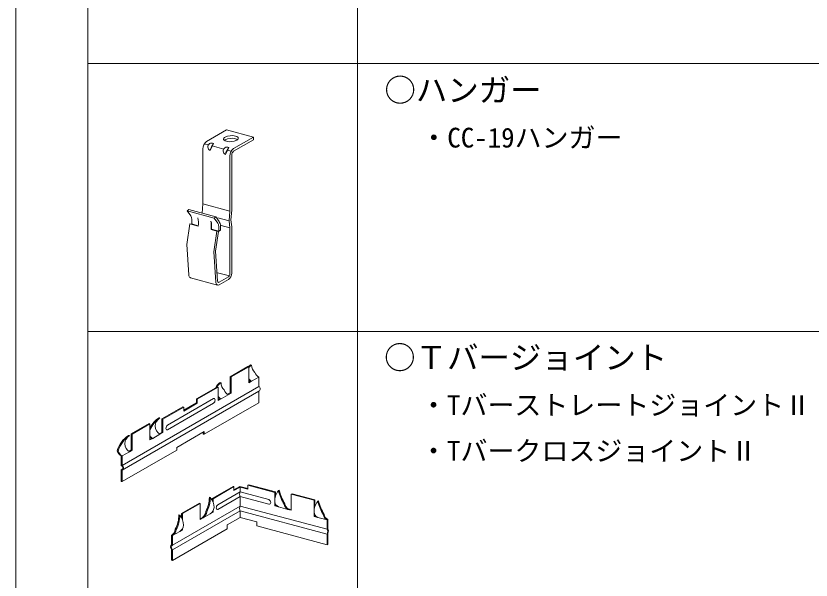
# Model space of a CAD drawing. Units: millimetres on the paper, enlarged 10 times, with parts at other scales. Extents: x -1950 to 1950, y -1347 to 1325.
# Drawn here: x -1950 to -1507.6, y 679.1 to 992.9 of the extents above; entities that cross this region are included whole.
import ezdxf
from ezdxf.enums import TextEntityAlignment as Align

# ---------------------------------------------------------------- set-up
doc = ezdxf.new("R2010")
doc.units = ezdxf.units.MM
doc.header["$LTSCALE"] = 10
for name, color, linetype, lineweight in [('1-1_吊り材', 7, 'Continuous', 18), ('F-1_吊り材', 7, 'Continuous', 18), ('F-2_野縁受け', 3, 'Continuous', 18), ('F-3_野縁', 3, 'Continuous', 18)]:
    doc.layers.add(name, color=color, linetype=linetype, lineweight=lineweight)
doc.layers.add('F-6_文字', color=7, linetype='Continuous')
doc.styles.add('ＭＳ ゴシック', font='')
doc.styles.get('ＭＳ ゴシック').set_extended_font_data('MS Gothic')

msp = doc.modelspace()

# ---------------------------------------------------------------- linework, layer by layer
at = {"layer": '1-1_吊り材'}
for p, q in [((-1843.93, 923.11), (-1832.79, 929.55)), ((-1817.79, 925.53), (-1832.79, 929.55)), ((-1828.94, 919.09), (-1817.79, 925.53)), ((-1817.79, 925.53), (-1817.79, 924.03)), ((-1842.9, 921.12), (-1845.18, 921.73)), ((-1840.05, 921.94), (-1841.92, 918.08)), ((-1834.42, 918.85), (-1840.73, 920.54)), ((-1817.79, 924.03), (-1828.94, 917.59)), ((-1845.96, 918.94), (-1845.96, 888.34)), ((-1831.57, 919.67), (-1833.44, 915.81)), ((-1830.18, 917.71), (-1832.25, 918.27)), ((-1830.96, 915.03), (-1830.96, 884.32)), ((-1829.95, 915.56), (-1829.95, 884.91)), ((-1854.69, 884.47), (-1853.75, 885.12)), ((-1853.75, 885.12), (-1838.75, 881.11)), ((-1845.96, 888.34), (-1846.34, 883.14)), ((-1830.96, 884.32), (-1845.96, 888.34)), ((-1839.68, 880.43), (-1854.7, 884.45)), ((-1852.73, 881.64), (-1854.67, 884.44)), ((-1839.7, 880.45), (-1838.75, 881.11)), ((-1837.73, 877.62), (-1839.68, 880.43)), ((-1837, 878.59), (-1838.75, 881.11)), ((-1831.37, 878.84), (-1837.73, 880.54)), ((-1854.98, 865.71), (-1853.15, 877.18)), ((-1848.59, 875.95), (-1853.15, 877.18)), ((-1852.22, 877.03), (-1848.57, 876.05)), ((-1852.19, 879.93), (-1852.19, 877.18)), ((-1852.19, 877.18), (-1848.56, 876.2)), ((-1841.11, 876.96), (-1841.11, 874.21)), ((-1837.2, 875.91), (-1837.2, 873.16)), ((-1836.2, 876.02), (-1836.2, 873.73)), ((-1830.96, 874.95), (-1835.75, 876.23)), ((-1841.11, 874.21), (-1837.19, 873.16)), ((-1840.48, 873.88), (-1837.22, 873.01)), ((-1839.98, 861.69), (-1838.16, 873.16)), ((-1838.95, 862.1), (-1837.22, 873.01)), ((-1838.17, 873.16), (-1837.22, 873.01)), ((-1837.2, 873.16), (-1836.2, 873.73)), ((-1830.96, 874.95), (-1830.96, 849.26)), ((-1829.95, 867.48), (-1829.95, 849.88)), ((-1854.98, 865.71), (-1853.79, 848.8)), ((-1839.98, 861.69), (-1838.79, 844.78)), ((-1838.95, 862.1), (-1837.78, 845.36)), ((-1831.26, 848.25), (-1837.89, 850.03)), ((-1852.78, 847.22), (-1837.78, 843.2)), ((-1831.72, 847.73), (-1836.84, 844.78)), ((-1831.72, 846.23), (-1836.84, 843.28))]:
    msp.add_line(p, q, dxfattribs=at)
for points in [[(-1829.95, 884.91), (-1830.35, 879.42), (-1829.95, 875.53), (-1829.95, 867.48)], [(-1830.96, 884.32), (-1831.37, 878.84), (-1830.96, 874.95)], [(-1853.15, 877.18), (-1853.16, 877.18), (-1852.22, 877.03)], [(-1841.41, 874.03), (-1841.42, 874.03), (-1840.48, 873.88)], [(-1838.16, 873.16), (-1838.17, 873.16), (-1841.41, 874.03)]]:
    msp.add_lwpolyline(points, dxfattribs=at)
for centre, radius, start, end in [((-1833.57, 924.36), 0.9, 144.9522, 190.6347), ((-1832.65, 923.7), 2.03, 118.3089, 144.43), ((-1829.88, 917.55), 8.77, 76.4174, 115.1932), ((-1829.88, 916.05), 8.77, 76.4174, 115.1932), ((-1828.56, 922.68), 3.47, 53.0276, 77.7603), ((-1828.56, 921.18), 3.47, 56.5246, 77.7603), ((-1827.87, 925.24), 1.7, 297.323, 336.8889), ((-1827.02, 924.92), 0.766, 8.2965, 44.5692), ((-1827.31, 924.93), 1.05, 340.4875, 5.3373), ((-1840.77, 919), 5.19, 127.5479, 180.6153), ((-1841.04, 920.04), 2.15, 62.2736, 245.8895), ((-1832.24, 915.76), 9.96, 141.6476, 166.5156), ((-1833.17, 924.86), 1.44, 207.2062, 227.4596), ((-1832.24, 925.97), 2.89, 228.8129, 257.0195), ((-1832.65, 922.2), 2.03, 118.3089, 132.5524), ((-1830.83, 931.68), 8.77, 256.4174, 295.1932), ((-1832.57, 917.77), 2.15, 62.2736, 245.8895), ((-1823.76, 913.49), 9.96, 141.6476, 166.5156), ((-1825.77, 914.98), 5.19, 127.5479, 180.6153), ((-1827.36, 915.54), 2.6, 127.5479, 180.6153), ((-1855.19, 879.93), 3, 0, 34.771), ((-1862.22, 877.6), 13.74, 353.1049, 12.588), ((-1844.11, 876.96), 3, 0, 34.771), ((-1855.05, 875.68), 13.74, 353.1049, 12.588), ((-1840.2, 875.91), 3, 0, 34.771), ((-1840.7, 876.02), 4.5, 0, 34.771), ((-1845.66, 874.77), 5.26, 350.2412, 351.8861), ((-1834.5, 849.84), 4.55, 307.5923, 0.5709), ((-1851.85, 848.83), 1.94, 181.0369, 230.1775), ((-1852.42, 848.56), 1.39, 241.0955, 255), ((-1836.95, 845.38), 0.831, 181.0369, 230.1775), ((-1832.91, 849.28), 1.95, 307.5923, 0.5709), ((-1836.85, 844.81), 1.94, 181.0369, 230.1775), ((-1837.42, 844.54), 1.39, 241.0955, 294.8109), ((-1837.19, 845.26), 0.595, 241.0955, 294.8109)]:
    msp.add_arc(centre, radius, start, end, dxfattribs=at)
at = {"layer": 'F-1_吊り材'}
for p, q in [((-1830.85, 792.2), (-1820.97, 797.9)), ((-1830.32, 792.06), (-1820.45, 797.76)), ((-1820.45, 797.76), (-1820.97, 797.9)), ((-1820.45, 797.76), (-1820.45, 788.76)), ((-1818.93, 798.64), (-1819.45, 798.78)), ((-1830.32, 792.06), (-1830.85, 792.2)), ((-1830.85, 792.2), (-1830.85, 783.2)), ((-1830.32, 792.06), (-1830.32, 783.06)), ((-1814.87, 786.73), (-1814.87, 791.98)), ((-1835.9, 788.84), (-1836.42, 788.98)), ((-1819.45, 789.78), (-1820.45, 789.21)), ((-1818.93, 789.64), (-1820.45, 788.76)), ((-1819.45, 789.78), (-1818.93, 789.64)), ((-1849.59, 779.88), (-1837.94, 786.61)), ((-1837.42, 786.47), (-1837.42, 778.97)), ((-1832.21, 782.41), (-1830.85, 783.2)), ((-1814.87, 777.73), (-1814.87, 784.11)), ((-1849.07, 779.74), (-1849.59, 779.88)), ((-1849.07, 779.74), (-1849.07, 777.49)), ((-1836.42, 779.98), (-1837.42, 779.41)), ((-1837.42, 778.97), (-1835.9, 779.84)), ((-1836.42, 779.98), (-1835.9, 779.84)), ((-1836.42, 779.98), (-1835.9, 779.84)), ((-1868.84, 768.76), (-1857.19, 775.49)), ((-1868.32, 768.62), (-1856.67, 775.35)), ((-1856.67, 775.35), (-1857.19, 775.49)), ((-1849.59, 777.63), (-1856.67, 773.54)), ((-1849.07, 777.49), (-1856.67, 773.1)), ((-1856.67, 775.35), (-1856.67, 773.1)), ((-1845.27, 760.18), (-1814.87, 777.73)), ((-1885.81, 760.46), (-1875.94, 766.17)), ((-1885.29, 760.32), (-1875.41, 766.03)), ((-1870.36, 769.39), (-1869.84, 769.25)), ((-1868.32, 768.62), (-1868.84, 768.76)), ((-1868.84, 768.76), (-1868.84, 761.26)), ((-1868.32, 761.12), (-1868.32, 768.62)), ((-1868.84, 761.26), (-1870.21, 760.48)), ((-1869.84, 760.25), (-1868.32, 761.12)), ((-1868.84, 761.26), (-1868.32, 761.12)), ((-1860.47, 752.91), (-1845.27, 761.68)), ((-1845.27, 760.18), (-1845.27, 761.68)), ((-1887.33, 759.59), (-1886.81, 759.45)), ((-1885.81, 760.46), (-1885.29, 760.32)), ((-1885.81, 760.46), (-1885.81, 751.46)), ((-1885.29, 751.32), (-1885.29, 760.32)), ((-1874.42, 758.05), (-1875.41, 757.47)), ((-1873.89, 757.91), (-1875.41, 757.03)), ((-1874.42, 758.05), (-1873.89, 757.91)), ((-1860.47, 751.41), (-1860.47, 752.91)), ((-1893.66, 750.9), (-1893.14, 750.76)), ((-1891.39, 748.25), (-1891.39, 742.58)), ((-1891.39, 748.25), (-1890.87, 748.11)), ((-1890.87, 733.86), (-1860.47, 751.41)), ((-1890.87, 748.11), (-1890.87, 742.86)), ((-1885.81, 751.46), (-1887.18, 750.68)), ((-1886.81, 750.45), (-1885.29, 751.32)), ((-1885.81, 751.46), (-1885.29, 751.32)), ((-1890.87, 740.23), (-1890.87, 733.86)), ((-1840.85, 724.5), (-1829.2, 731.22)), ((-1840.33, 724.36), (-1828.68, 731.08)), ((-1828.68, 731.08), (-1829.2, 731.22)), ((-1825.4, 731.17), (-1828.68, 729.28)), ((-1828.68, 731.08), (-1828.68, 728.83)), ((-1825.4, 731.17), (-1820.92, 729.97)), ((-1820.51, 732.11), (-1820.92, 731.87)), ((-1805.92, 727.86), (-1820.92, 731.87)), ((-1820.51, 732.11), (-1805.52, 728.09)), ((-1805.52, 728.09), (-1805.92, 727.86)), ((-1805.92, 724.14), (-1805.92, 727.86)), ((-1805.52, 728.09), (-1805.52, 725.93)), ((-1803.96, 728.83), (-1803.56, 729.07)), ((-1784.08, 723.5), (-1796.79, 726.91)), ((-1857.83, 716.2), (-1847.95, 721.9)), ((-1857.3, 716.06), (-1847.42, 721.76)), ((-1842.37, 725.12), (-1841.85, 724.98)), ((-1840.33, 724.36), (-1840.85, 724.5)), ((-1840.85, 724.5), (-1840.85, 723.53)), ((-1840.33, 722.4), (-1840.33, 724.36)), ((-1805.92, 720.36), (-1805.92, 722.26)), ((-1805.52, 721.27), (-1805.52, 720.59)), ((-1800.78, 721.24), (-1800.37, 721.47)), ((-1783.67, 723.74), (-1784.08, 723.5)), ((-1784.08, 718.28), (-1784.08, 723.5)), ((-1783.67, 723.74), (-1783.67, 720.08)), ((-1782.12, 722.98), (-1781.72, 723.21)), ((-1844.34, 717.2), (-1843.82, 717.06)), ((-1840.78, 716.98), (-1840.33, 716.86)), ((-1805.52, 720.59), (-1805.92, 720.36)), ((-1803.96, 719.83), (-1805.92, 720.36)), ((-1805.52, 720.59), (-1804.81, 720.4)), ((-1798.75, 718.43), (-1798.34, 718.67)), ((-1798.75, 718.43), (-1796.79, 717.91)), ((-1798.34, 718.67), (-1796.79, 718.25)), ((-1859.35, 715.32), (-1858.82, 715.18)), ((-1846.43, 713.78), (-1847.42, 713.2)), ((-1845.9, 713.64), (-1847.42, 712.76)), ((-1846.43, 713.78), (-1845.9, 713.64)), ((-1832.48, 709.77), (-1825.29, 713.92)), ((-1825.29, 713.92), (-1816.03, 711.44)), ((-1784.08, 714.5), (-1784.08, 716.41)), ((-1783.67, 714.74), (-1784.08, 714.5)), ((-1782.12, 713.98), (-1784.08, 714.5)), ((-1783.67, 715.41), (-1783.67, 714.74)), ((-1783.67, 714.74), (-1782.96, 714.55)), ((-1778.93, 715.39), (-1778.53, 715.62)), ((-1776.91, 712.58), (-1776.5, 712.82)), ((-1776.91, 712.58), (-1776.91, 707.33)), ((-1776.5, 707.57), (-1776.5, 712.82)), ((-1832.48, 709.77), (-1832.48, 707.52)), ((-1816.03, 709.19), (-1816.03, 711.44)), ((-1816.03, 709.19), (-1776.91, 698.71)), ((-1863.4, 703.98), (-1863.4, 698.73)), ((-1863.4, 703.98), (-1862.88, 703.84)), ((-1862.88, 703.84), (-1862.88, 698.59)), ((-1861.31, 707.4), (-1860.79, 707.26)), ((-1857.75, 707.18), (-1857.3, 707.06)), ((-1776.91, 704.71), (-1776.91, 698.71)), ((-1776.5, 698.94), (-1776.5, 704.94)), ((-1776.91, 698.71), (-1776.5, 698.94))]:
    msp.add_line(p, q, dxfattribs=at)
for points in [[(-1849.07, 779.74), (-1837.42, 786.47), (-1837.94, 786.61)], [(-1831.84, 782.18), (-1830.32, 783.06), (-1830.85, 783.2)], [(-1849.07, 777.49), (-1849.59, 777.63), (-1849.59, 779.88)], [(-1875.41, 757.03), (-1875.41, 766.03), (-1875.94, 766.17)], [(-1845.27, 760.18), (-1845.79, 760.32), (-1845.79, 761.38)], [(-1890.87, 733.86), (-1891.39, 734), (-1891.39, 740.37)], [(-1820.92, 731.87), (-1820.92, 729.62), (-1825.29, 730.79), (-1828.68, 728.83)], [(-1796.79, 717.91), (-1796.79, 726.91), (-1796.39, 727.14), (-1783.67, 723.74)], [(-1847.42, 712.76), (-1847.42, 721.76), (-1847.95, 721.9)], [(-1841.85, 715.98), (-1840.33, 716.86), (-1840.33, 717.65)], [(-1857.3, 712.6), (-1857.3, 716.06), (-1857.83, 716.2), (-1857.83, 713.73)], [(-1858.82, 706.18), (-1857.3, 707.06), (-1857.3, 707.85)], [(-1862.88, 695.97), (-1862.88, 689.97), (-1832.48, 707.52)], [(-1862.88, 689.97), (-1863.4, 690.11), (-1863.4, 696.11)]]:
    msp.add_lwpolyline(points, dxfattribs=at)
for centre, radius, start, end in [((-1816.87, 794.28), 5.18, 119.7598, 136.9226), ((-1816.35, 794.14), 5.18, 119.7598, 142.1454), ((-1813.35, 798.72), 5.58, 180.8459, 227.1233), ((-1812.3, 796.48), 5.18, 200.8385, 240.2402), ((-1833.85, 784.48), 5.18, 119.7598, 161.4626), ((-1833.32, 784.34), 5.18, 119.7598, 154.6087), ((-1830.32, 788.93), 5.58, 180.8459, 227.1233), ((-1816.35, 794.14), 5.18, 217.8546, 240.2402), ((-1816.87, 794.28), 5.18, 226.4532, 240.2402), ((-1829.27, 786.68), 5.18, 200.8385, 240.2402), ((-1815.55, 785.42), 1.48, 297.4432, 62.5568), ((-1833.85, 784.48), 5.18, 226.4532, 240.2402), ((-1833.32, 784.34), 5.18, 217.8546, 240.2402), ((-1861.83, 756.52), 15.44, 123.5691, 151.6658), ((-1861.31, 756.38), 15.44, 123.5691, 156.0622), ((-1867.27, 764.75), 5.18, 119.7598, 240.2402), ((-1878.8, 746.73), 15.44, 123.5691, 164.2989), ((-1878.28, 746.59), 15.44, 123.5691, 164.2989), ((-1884.24, 754.95), 5.18, 119.7598, 240.2402), ((-1871.32, 762.41), 5.18, 217.8546, 240.2402), ((-1871.84, 762.55), 5.18, 226.4532, 240.2402), ((-1888.81, 752.75), 5.18, 200.8385, 240.2402), ((-1888.29, 752.61), 5.18, 200.8385, 240.2402), ((-1891.62, 741.59), 1.02, 353.6483, 76.9382), ((-1892.15, 741.74), 1.57, 299.1562, 350.1377), ((-1891.55, 741.54), 1.48, 297.4432, 62.5568), ((-1796.43, 722.94), 9.56, 141.9628, 181.8095), ((-1772.59, 737.55), 32.56, 195.5221, 210.0504), ((-1772.18, 737.78), 32.56, 195.5221, 210.0504), ((-1859.31, 725.12), 16.94, 332.1182, 0.0055), ((-1858.79, 724.98), 16.94, 332.1182, 0.0055), ((-1848.56, 719.29), 8.79, 0.6706, 40.3043), ((-1802.35, 723.13), 3.68, 187.7657, 243.9275), ((-1797.13, 721.74), 3.68, 187.7657, 243.9275), ((-1796.73, 721.97), 3.68, 187.7657, 243.9275), ((-1774.59, 717.09), 9.56, 141.9628, 181.8095), ((-1750.75, 731.69), 32.56, 195.5221, 210.0504), ((-1750.34, 731.93), 32.56, 195.5221, 210.0504), ((-1849.15, 717.79), 4.85, 304.221, 352.9473), ((-1848.63, 717.65), 4.85, 304.221, 352.9473), ((-1844.58, 719.99), 4.85, 304.221, 352.9473), ((-1780.51, 717.28), 3.68, 187.7657, 243.9275), ((-1876.29, 715.32), 16.94, 332.1182, 0.0055), ((-1875.76, 715.18), 16.94, 332.1182, 0.0055), ((-1865.53, 709.49), 8.79, 0.6706, 40.3043), ((-1775.29, 715.88), 3.68, 187.7657, 243.9275), ((-1774.89, 716.12), 3.68, 187.7657, 243.9275), ((-1861.55, 710.19), 4.85, 304.221, 352.9473), ((-1866.13, 707.99), 4.85, 304.221, 352.9473), ((-1865.61, 707.85), 4.85, 304.221, 352.9473), ((-1778.77, 706.13), 2.22, 2.5475, 32.9566), ((-1779.44, 706.1), 2.9, 331.2361, 2.452), ((-1778.36, 706.36), 2.22, 2.5475, 32.9566), ((-1779.04, 706.33), 2.9, 331.2361, 2.452), ((-1862.61, 697.52), 1.44, 123.1272, 177.2442), ((-1861.65, 697.76), 2.41, 183.9639, 223.3821), ((-1862.09, 697.38), 1.44, 123.1272, 177.2442), ((-1861.13, 697.62), 2.41, 183.9639, 223.3821)]:
    msp.add_arc(centre, radius, start, end, dxfattribs=at)
at = {"layer": 'F-2_野縁受け'}
for p, q in [((-1818.93, 789.64), (-1814.87, 791.98)), ((-1890.87, 742.86), (-1814.87, 786.73)), ((-1890.87, 740.23), (-1814.87, 784.11)), ((-1840.08, 780.06), (-1865.66, 765.28)), ((-1835.9, 779.84), (-1831.84, 782.18)), ((-1865.66, 762.66), (-1840.08, 777.43)), ((-1873.89, 757.91), (-1869.84, 760.25)), ((-1890.87, 748.11), (-1886.81, 750.45)), ((-1825.29, 730.79), (-1825.29, 728.17)), ((-1825.29, 728.17), (-1837.67, 721.02)), ((-1837.67, 718.39), (-1825.29, 725.54)), ((-1825.29, 728.17), (-1809.34, 723.9)), ((-1825.29, 725.54), (-1825.29, 720.29)), ((-1809.34, 721.27), (-1825.29, 725.54)), ((-1862.88, 698.59), (-1825.29, 720.29)), ((-1862.88, 695.97), (-1825.29, 717.67)), ((-1776.91, 707.33), (-1825.29, 720.29)), ((-1776.91, 704.71), (-1825.29, 717.67)), ((-1825.29, 717.67), (-1825.29, 713.92)), ((-1803.96, 719.83), (-1798.75, 718.43)), ((-1845.9, 713.64), (-1841.85, 715.98)), ((-1782.12, 713.98), (-1776.91, 712.58)), ((-1862.88, 703.84), (-1858.82, 706.18))]:
    msp.add_line(p, q, dxfattribs=at)
for centre, radius, start, end in [((-1839.67, 779.34), 0.818, 88.7387, 119.5105), ((-1841.46, 779.23), 2.27, 307.5852, 0.578), ((-1839.69, 779.88), 0.282, 32.6348, 83.5163), ((-1840.58, 779.22), 1.39, 1.2959, 35.5944), ((-1864.14, 763.42), 2.41, 129.2246, 178.9386), ((-1865.46, 763.53), 1.09, 184.3339, 228.3877), ((-1865.87, 763.17), 0.55, 234.8729, 292.0043), ((-1819.07, 726.79), 6.46, 168.2868, 191.7132), ((-1810.37, 721.96), 2.19, 8.2739, 62.1008), ((-1809.17, 722.23), 0.975, 259.5328, 305.3769), ((-1809.26, 722.26), 1.05, 308.3511, 0.9409), ((-1836.15, 719.15), 2.41, 129.2246, 178.9386), ((-1837.47, 719.27), 1.09, 184.3339, 228.3877), ((-1837.88, 718.9), 0.55, 234.8729, 292.0043), ((-1819.07, 718.91), 6.46, 168.2868, 191.7132)]:
    msp.add_arc(centre, radius, start, end, dxfattribs=at)
at = {"layer": 'F-3_野縁'}
for p, q in [((-1950, 1325), (-1950, -1325)), ((-1910, 1265), (-1910, 218.66)), ((-1910, 966.37), (-20, 966.37)), ((-1910, 817.29), (-20, 817.29))]:
    msp.add_line(p, q, dxfattribs=at)
at = {"layer": 'F-3_野縁', "color": 4, "lineweight": 9}
msp.add_line((-1760, 1265), (-1760, 370.03), dxfattribs=at)

# ---------------------------------------------------------------- texts
at = {"layer": 'F-6_文字', "style": 'ＭＳ ゴシック'}
for s, height, p in [('○ハンガー', 12.83, (-1745, 941.37)), ('・CC-19ハンガー', 11, (-1725, 916.37)), ('○Ｔバージョイント', 12.83, (-1745.17, 792.61)), ('・TバーストレートジョイントⅡ', 11, (-1725.17, 767.61)), ('・TバークロスジョイントⅡ', 11, (-1725.17, 742.15))]:
    msp.add_text(s, height=height, dxfattribs=at).set_placement(p, align=Align.BOTTOM_LEFT)

doc.saveas('drawing.dxf')
